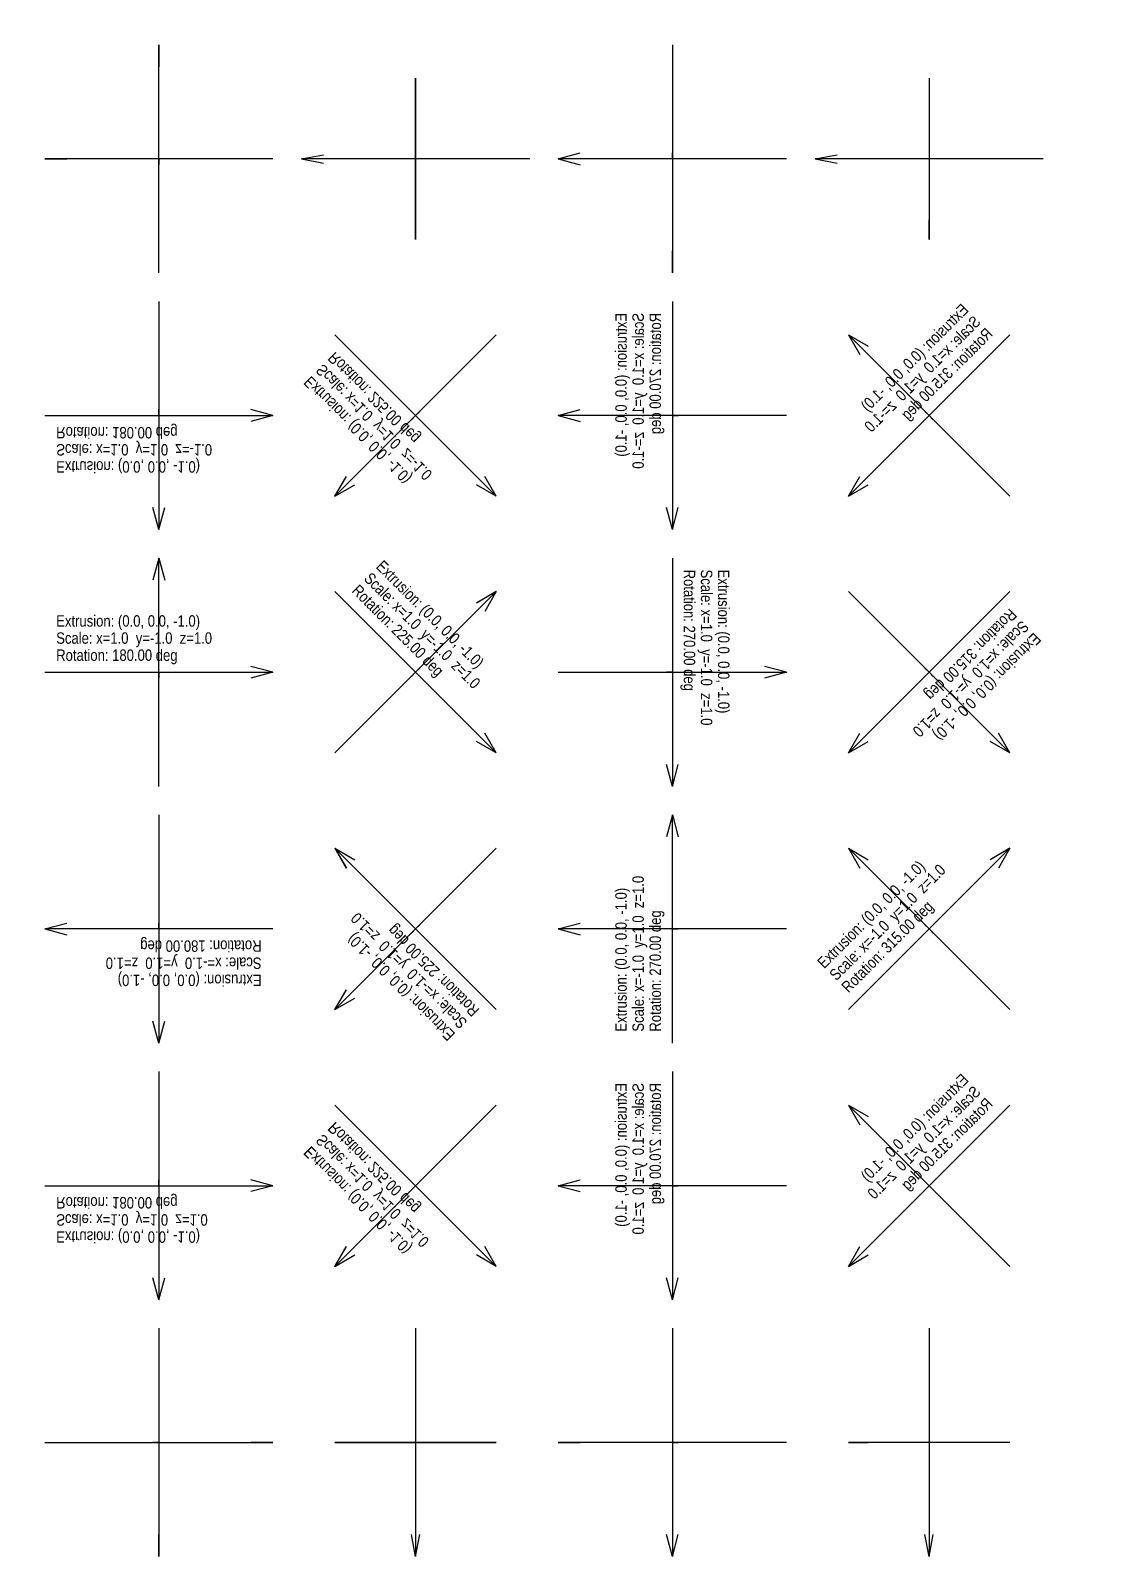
# Model space of a CAD drawing. Header units: metres. Extents: x -2 to 34, y -3 to 106.
# Drawn here: x 15.75 to 34.33, y 47.5 to 74.25 of the extents above; entities that cross this region are included whole.
import ezdxf

# ---------------------------------------------------------------- set-up
doc = ezdxf.new("R2010")
doc.units = ezdxf.units.M
for name, color, linetype in [('ARROWS', 7, 'Continuous'), ('CONFIG', 7, 'Continuous'), ('EXPLODE', 7, 'Continuous')]:
    doc.layers.add(name, color=color, linetype=linetype)
doc.styles.add('CONFIG', font='OpenSansCondensed-Light.ttf')

# ---------------------------------------------------------------- blocks, each defined once
blk = doc.blocks.new('BASE')
at = {"layer": 'ARROWS', "color": 3}
for p, q in [((0, 2), (-0.104, 1.614)), ((0, -2), (0, 2)), ((0, 2), (0.104, 1.614))]:
    blk.add_line(p, q, dxfattribs=at)
at = {"layer": 'ARROWS', "color": 1}
for p, q in [((-2, 0), (2, 0)), ((2, 0), (1.614, 0.104)), ((2, 0), (1.614, -0.104))]:
    blk.add_line(p, q, dxfattribs=at)
at = {"layer": 'ARROWS', "color": 5}
for p, q in [((0, 0, 2), (0, 0.104, 1.614)), ((0, 0, -2), (0, 0, 2)), ((0, 0, 2), (0, -0.104, 1.614))]:
    blk.add_line(p, q, dxfattribs=at)
at = {"style": 'CONFIG'}
for tag, p in [('EXTRUSION', (-1.8, 0.8)), ('SCALE', (-1.8, 0.5)), ('ROTATION', (-1.8, 0.2))]:
    blk.add_attdef(tag, p, '', height=0.2, dxfattribs=at)

msp = doc.modelspace()

# ---------------------------------------------------------------- linework, layer by layer
at = {"layer": 'EXPLODE', "color": 6}
for p, q in [((18, 70), (18, 74)), ((18, 74), (18, 73.614, -0.104)), ((18, 74), (18, 73.614, 0.104)), ((27, 74), (27, 70)), ((22.5, 70.586, 1.414), (22.5, 73.414, -1.414)), ((22.5, 73.414, -1.414), (22.5, 73.068, -1.214)), ((22.5, 73.414, -1.414), (22.5, 73.214, -1.068)), ((22.5, 73.414, 1.414), (22.5, 70.586, -1.414)), ((31.5, 73.414, 1.414), (31.5, 70.586, -1.414)), ((31.5, 73.414, -1.414), (31.5, 70.586, 1.414)), ((20, 72), (16, 72)), ((16, 72), (16.386, 72, -0.104)), ((16, 72), (16.386, 72, 0.104)), ((18, 72, -2), (18, 72.104, -1.614)), ((18, 72, 2), (18, 72, -2)), ((18, 72, -2), (18, 71.896, -1.614)), ((20.5, 72), (20.886, 72.073, 0.073)), ((24.5, 72), (20.5, 72)), ((20.5, 72), (20.886, 71.927, -0.073)), ((25, 72), (25.386, 72.104)), ((29, 72), (25, 72)), ((25, 72), (25.386, 71.896)), ((27, 72, -2), (27, 72.104, -1.614)), ((27, 72, 2), (27, 72, -2)), ((27, 72, -2), (27, 71.896, -1.614)), ((29.5, 72), (29.886, 72.073, -0.073)), ((33.5, 72), (29.5, 72)), ((29.5, 72), (29.886, 71.927, 0.073)), ((22.5, 70.586, -1.414), (22.5, 70.932, -1.214)), ((31.5, 70.586, -1.414), (31.5, 70.932, -1.214)), ((31.5, 70.586, 1.414), (31.5, 70.932, 1.214)), ((22.5, 70.586, -1.414), (22.5, 70.786, -1.068)), ((31.5, 70.586, -1.414), (31.5, 70.786, -1.068)), ((31.5, 70.586, 1.414), (31.5, 70.786, 1.068)), ((27, 70), (27, 70.386, 0.104)), ((27, 70), (27, 70.386, -0.104)), ((18, 69.5), (18, 65.5)), ((27, 69.5), (27, 65.5)), ((21.086, 68.914), (23.914, 66.086)), ((23.914, 68.914), (21.086, 66.086)), ((32.914, 68.914), (30.086, 66.086)), ((32.914, 66.086), (30.086, 68.914)), ((30.086, 68.914), (30.432, 68.714)), ((30.086, 68.914), (30.286, 68.568)), ((16, 67.5), (20, 67.5)), ((18, 67.5, 2), (18, 67.604, 1.614)), ((18, 67.5, -2), (18, 67.5, 2)), ((18, 67.5, 2), (18, 67.396, 1.614)), ((20, 67.5), (19.614, 67.604)), ((20, 67.5), (19.614, 67.396)), ((22.5, 67.5, 2), (22.427, 67.427, 1.614)), ((22.5, 67.5, 2), (22.573, 67.573, 1.614)), ((22.5, 67.5, -2), (22.5, 67.5, 2)), ((25, 67.5), (25.386, 67.604)), ((29, 67.5), (25, 67.5)), ((25, 67.5), (25.386, 67.396)), ((27, 67.5, 2), (26.896, 67.5, 1.614)), ((27, 67.5, -2), (27, 67.5, 2)), ((27, 67.5, 2), (27.104, 67.5, 1.614)), ((31.5, 67.5, 2), (31.427, 67.573, 1.614)), ((31.5, 67.5, -2), (31.5, 67.5, 2)), ((31.5, 67.5, 2), (31.573, 67.427, 1.614)), ((21.086, 66.086), (21.286, 66.432)), ((23.914, 66.086), (23.714, 66.432)), ((30.086, 66.086), (30.286, 66.432)), ((21.086, 66.086), (21.432, 66.286)), ((23.914, 66.086), (23.568, 66.286)), ((30.086, 66.086), (30.432, 66.286)), ((18, 65.5), (17.896, 65.886)), ((18, 65.5), (18.104, 65.886)), ((27, 65.5), (26.896, 65.886)), ((27, 65.5), (27.104, 65.886)), ((18, 65), (17.896, 64.614)), ((18, 61), (18, 65)), ((18, 65), (18.104, 64.614)), ((27, 65), (27, 61)), ((21.086, 64.414), (23.914, 61.586)), ((21.086, 61.586), (23.914, 64.414)), ((23.914, 64.414), (23.568, 64.214)), ((23.914, 64.414), (23.714, 64.068)), ((32.914, 64.414), (30.086, 61.586)), ((30.086, 64.414), (32.914, 61.586)), ((16, 63), (20, 63)), ((18, 63, -2), (18, 63.104, -1.614)), ((18, 63, 2), (18, 63, -2)), ((18, 63, -2), (18, 62.896, -1.614)), ((20, 63), (19.614, 63.104)), ((20, 63), (19.614, 62.896)), ((22.5, 63, -2), (22.427, 62.927, -1.614)), ((22.5, 63, -2), (22.573, 63.073, -1.614)), ((22.5, 63, 2), (22.5, 63, -2)), ((25, 63), (29, 63)), ((27, 63, -2), (26.896, 63, -1.614)), ((27, 63, 2), (27, 63, -2)), ((27, 63, -2), (27.104, 63, -1.614)), ((29, 63), (28.614, 63.104)), ((29, 63), (28.614, 62.896)), ((31.5, 63, -2), (31.427, 63.073, -1.614)), ((31.5, 63, 2), (31.5, 63, -2)), ((31.5, 63, -2), (31.573, 62.927, -1.614)), ((23.914, 61.586), (23.714, 61.932)), ((30.086, 61.586), (30.286, 61.932)), ((32.914, 61.586), (32.714, 61.932)), ((23.914, 61.586), (23.568, 61.786)), ((30.086, 61.586), (30.432, 61.786)), ((32.914, 61.586), (32.568, 61.786)), ((27, 61), (26.896, 61.386)), ((27, 61), (27.104, 61.386)), ((18, 60.5), (18, 56.5)), ((27, 60.5), (26.896, 60.114)), ((27, 56.5), (27, 60.5)), ((27, 60.5), (27.104, 60.114)), ((23.914, 57.086), (21.086, 59.914)), ((21.086, 59.914), (21.286, 59.568)), ((21.086, 59.914), (21.432, 59.714)), ((23.914, 59.914), (21.086, 57.086)), ((30.086, 57.086), (32.914, 59.914)), ((32.914, 57.086), (30.086, 59.914)), ((30.086, 59.914), (30.286, 59.568)), ((30.086, 59.914), (30.432, 59.714)), ((32.914, 59.914), (32.568, 59.714)), ((32.914, 59.914), (32.714, 59.568)), ((16, 58.5), (16.386, 58.604)), ((18, 58.5, -2), (18, 58.604, -1.614)), ((25, 58.5), (25.386, 58.604)), ((20, 58.5), (16, 58.5)), ((16, 58.5), (16.386, 58.396)), ((18, 58.5, 2), (18, 58.5, -2)), ((18, 58.5, -2), (18, 58.396, -1.614)), ((22.5, 58.5, -2), (22.427, 58.427, -1.614)), ((22.5, 58.5, -2), (22.573, 58.573, -1.614)), ((22.5, 58.5, 2), (22.5, 58.5, -2)), ((29, 58.5), (25, 58.5)), ((25, 58.5), (25.386, 58.396)), ((27, 58.5, -2), (26.896, 58.5, -1.614)), ((27, 58.5, 2), (27, 58.5, -2)), ((27, 58.5, -2), (27.104, 58.5, -1.614)), ((31.5, 58.5, -2), (31.427, 58.573, -1.614)), ((31.5, 58.5, 2), (31.5, 58.5, -2)), ((31.5, 58.5, -2), (31.573, 58.427, -1.614)), ((21.086, 57.086), (21.286, 57.432)), ((21.086, 57.086), (21.432, 57.286)), ((18, 56.5), (17.896, 56.886)), ((18, 56.5), (18.104, 56.886)), ((18, 56), (18, 52)), ((27, 56), (27, 52)), ((21.086, 55.414), (23.914, 52.586)), ((23.914, 55.414), (21.086, 52.586)), ((32.914, 55.414), (30.086, 52.586)), ((32.914, 52.586), (30.086, 55.414)), ((30.086, 55.414), (30.432, 55.214)), ((30.086, 55.414), (30.286, 55.068)), ((18, 54, -2), (18, 54.104, -1.614)), ((20, 54), (19.614, 54.104)), ((22.5, 54, -2), (22.573, 54.073, -1.614)), ((25, 54), (25.386, 54.104)), ((31.5, 54, -2), (31.427, 54.073, -1.614)), ((16, 54), (20, 54)), ((18, 54, 2), (18, 54, -2)), ((18, 54, -2), (18, 53.896, -1.614)), ((20, 54), (19.614, 53.896)), ((22.5, 54, -2), (22.427, 53.927, -1.614)), ((22.5, 54, 2), (22.5, 54, -2)), ((29, 54), (25, 54)), ((25, 54), (25.386, 53.896)), ((27, 54, -2), (26.896, 54, -1.614)), ((27, 54, 2), (27, 54, -2)), ((27, 54, -2), (27.104, 54, -1.614)), ((31.5, 54, 2), (31.5, 54, -2)), ((31.5, 54, -2), (31.573, 53.927, -1.614)), ((21.086, 52.586), (21.286, 52.932)), ((21.086, 52.586), (21.432, 52.786)), ((23.914, 52.586), (23.568, 52.786)), ((23.914, 52.586), (23.714, 52.932)), ((30.086, 52.586), (30.286, 52.932)), ((30.086, 52.586), (30.432, 52.786)), ((18, 52), (17.896, 52.386)), ((18, 52), (18.104, 52.386)), ((27, 52), (26.896, 52.386)), ((27, 52), (27.104, 52.386)), ((18, 51.5), (18, 47.5)), ((22.5, 51.5), (22.5, 47.5)), ((27, 51.5), (27, 47.5)), ((31.5, 51.5), (31.5, 47.5)), ((16, 49.5), (20, 49.5)), ((18, 49.5, -2), (17.896, 49.5, -1.614)), ((18, 49.5, 2), (18, 49.5, -2)), ((18, 49.5, -2), (18.104, 49.5, -1.614)), ((20, 49.5), (19.614, 49.5, -0.104)), ((20, 49.5), (19.614, 49.5, 0.104)), ((21.086, 49.5, 1.414), (23.914, 49.5, -1.414)), ((23.914, 49.5, 1.414), (21.086, 49.5, -1.414)), ((21.086, 49.5, -1.414), (21.286, 49.5, -1.068)), ((21.086, 49.5, -1.414), (21.432, 49.5, -1.214)), ((23.914, 49.5, -1.414), (23.568, 49.5, -1.214)), ((23.914, 49.5, -1.414), (23.714, 49.5, -1.068)), ((29, 49.5), (25, 49.5)), ((25, 49.5), (25.386, 49.5, 0.104)), ((25, 49.5), (25.386, 49.5, -0.104)), ((27, 49.5, -2), (26.896, 49.5, -1.614)), ((27, 49.5, 2), (27, 49.5, -2)), ((27, 49.5, -2), (27.104, 49.5, -1.614)), ((32.914, 49.5, 1.414), (30.086, 49.5, -1.414)), ((30.086, 49.5, -1.414), (30.286, 49.5, -1.068)), ((30.086, 49.5, -1.414), (30.432, 49.5, -1.214)), ((32.914, 49.5, -1.414), (30.086, 49.5, 1.414)), ((30.086, 49.5, 1.414), (30.432, 49.5, 1.214)), ((30.086, 49.5, 1.414), (30.286, 49.5, 1.068)), ((18, 47.5), (18, 47.886, -0.104)), ((18, 47.5), (18, 47.886, 0.104)), ((22.5, 47.5), (22.427, 47.886, -0.073)), ((22.5, 47.5), (22.573, 47.886, 0.073)), ((27, 47.5), (26.896, 47.886)), ((27, 47.5), (27.104, 47.886)), ((31.5, 47.5), (31.427, 47.886, 0.073)), ((31.5, 47.5), (31.573, 47.886, -0.073))]:
    msp.add_line(p, q, dxfattribs=at)

# ---------------------------------------------------------------- block references
at = {"layer": 'CONFIG', "extrusion": (-1, 0, 0)}
ref = msp.add_blockref('BASE', (-76.5, 0, -22.5), dxfattribs=dict(at, xscale=-1, rotation=225))
ref.add_attrib('ROTATION', 'Rotation: 225.00 deg', (77.631, -1.414, 22.5), dxfattribs={"layer": '0', "extrusion": (1, 0, 0), "height": 0.2, "rotation": 135, "style": 'CONFIG'})
ref.add_attrib('SCALE', 'Scale: x=-1.0  y=1.0  z=1.0', (77.419, -1.626, 22.5), dxfattribs={"layer": '0', "extrusion": (1, 0, 0), "height": 0.2, "rotation": 135, "style": 'CONFIG'})
ref.add_attrib('EXTRUSION', 'Extrusion: (-1.0, 0.0, 0.0)', (77.207, -1.838, 22.5), dxfattribs={"layer": '0', "extrusion": (1, 0, 0), "height": 0.2, "rotation": 135, "style": 'CONFIG'})
ref = msp.add_blockref('BASE', (-76.5, 0, -31.5), dxfattribs=dict(at, xscale=-1, rotation=315))
ref.add_attrib('ROTATION', 'Rotation: 315.00 deg', (75.086, -1.131, 31.5), dxfattribs={"layer": '0', "extrusion": (1, 0, 0), "height": 0.2, "rotation": 45, "style": 'CONFIG'})
ref.add_attrib('SCALE', 'Scale: x=-1.0  y=1.0  z=1.0', (74.874, -0.919, 31.5), dxfattribs={"layer": '0', "extrusion": (1, 0, 0), "height": 0.2, "rotation": 45, "style": 'CONFIG'})
ref.add_attrib('EXTRUSION', 'Extrusion: (-1.0, 0.0, 0.0)', (74.662, -0.707, 31.5), dxfattribs={"layer": '0', "extrusion": (1, 0, 0), "height": 0.2, "rotation": 45, "style": 'CONFIG'})
ref = msp.add_blockref('BASE', (-72, 0, -22.5), dxfattribs=dict(at, rotation=225))
ref.add_attrib('ROTATION', 'Rotation: 225.00 deg', (-70.586, 1.131, -22.5), dxfattribs={"layer": '0', "extrusion": (-1, 0, 0), "height": 0.2, "rotation": -135, "style": 'CONFIG'})
ref.add_attrib('SCALE', 'Scale: x=1.0  y=1.0  z=1.0', (-70.374, 0.919, -22.5), dxfattribs={"layer": '0', "extrusion": (-1, 0, 0), "height": 0.2, "rotation": -135, "style": 'CONFIG'})
ref.add_attrib('EXTRUSION', 'Extrusion: (-1.0, 0.0, 0.0)', (-70.162, 0.707, -22.5), dxfattribs={"layer": '0', "extrusion": (-1, 0, 0), "height": 0.2, "rotation": -135, "style": 'CONFIG'})
ref = msp.add_blockref('BASE', (-72, 0, -31.5), dxfattribs=dict(at, rotation=315))
ref.add_attrib('ROTATION', 'Rotation: 315.00 deg', (-73.131, 1.414, -31.5), dxfattribs={"layer": '0', "extrusion": (-1, 0, 0), "height": 0.2, "rotation": -45, "style": 'CONFIG'})
ref.add_attrib('SCALE', 'Scale: x=1.0  y=1.0  z=1.0', (-72.919, 1.626, -31.5), dxfattribs={"layer": '0', "extrusion": (-1, 0, 0), "height": 0.2, "rotation": -45, "style": 'CONFIG'})
ref.add_attrib('EXTRUSION', 'Extrusion: (-1.0, 0.0, 0.0)', (-72.707, 1.838, -31.5), dxfattribs={"layer": '0', "extrusion": (-1, 0, 0), "height": 0.2, "rotation": -45, "style": 'CONFIG'})
ref = msp.add_blockref('BASE', (-72, 0, -18), dxfattribs=dict(at, rotation=180))
ref.add_attrib('ROTATION', 'Rotation: 180.00 deg', (-70.2, -0.2, -18), dxfattribs={"layer": '0', "extrusion": (-1, 0, 0), "height": 0.2, "rotation": 180, "style": 'CONFIG'})
ref.add_attrib('SCALE', 'Scale: x=1.0  y=1.0  z=1.0', (-70.2, -0.5, -18), dxfattribs={"layer": '0', "extrusion": (-1, 0, 0), "height": 0.2, "rotation": 180, "style": 'CONFIG'})
ref.add_attrib('EXTRUSION', 'Extrusion: (-1.0, 0.0, 0.0)', (-70.2, -0.8, -18), dxfattribs={"layer": '0', "extrusion": (-1, 0, 0), "height": 0.2, "rotation": 180, "style": 'CONFIG'})
ref = msp.add_blockref('BASE', (-72, 0, -27), dxfattribs=dict(at, rotation=270))
ref.add_attrib('ROTATION', 'Rotation: 270.00 deg', (-71.8, 1.8, -27), dxfattribs={"layer": '0', "extrusion": (-1, 0, 0), "height": 0.2, "rotation": -90, "style": 'CONFIG'})
ref.add_attrib('SCALE', 'Scale: x=1.0  y=1.0  z=1.0', (-71.5, 1.8, -27), dxfattribs={"layer": '0', "extrusion": (-1, 0, 0), "height": 0.2, "rotation": -90, "style": 'CONFIG'})
ref.add_attrib('EXTRUSION', 'Extrusion: (-1.0, 0.0, 0.0)', (-71.2, 1.8, -27), dxfattribs={"layer": '0', "extrusion": (-1, 0, 0), "height": 0.2, "rotation": -90, "style": 'CONFIG'})
at = {"layer": 'CONFIG', "extrusion": (0, 0, -1)}
ref = msp.add_blockref('BASE', (-13.5, 67.5), dxfattribs=dict(at, zscale=-1, rotation=135))
ref.add_attrib('ROTATION', 'Rotation: 135.00 deg', (-12.369, 66.086), dxfattribs={"layer": '0', "extrusion": (0, 0, -1), "height": 0.2, "rotation": 135, "style": 'CONFIG'})
ref.add_attrib('SCALE', 'Scale: x=1.0  y=1.0  z=-1.0', (-12.581, 65.874), dxfattribs={"layer": '0', "extrusion": (0, 0, -1), "height": 0.2, "rotation": 135, "style": 'CONFIG'})
ref.add_attrib('EXTRUSION', 'Extrusion: (0.0, 0.0, -1.0)', (-12.793, 65.662), dxfattribs={"layer": '0', "extrusion": (0, 0, -1), "height": 0.2, "rotation": 135, "style": 'CONFIG'})
ref = msp.add_blockref('BASE', (-22.5, 67.5), dxfattribs=dict(at, zscale=-1, rotation=225))
ref.add_attrib('ROTATION', 'Rotation: 225.00 deg', (-21.086, 68.631), dxfattribs={"layer": '0', "extrusion": (0, 0, -1), "height": 0.2, "rotation": -135, "style": 'CONFIG'})
ref.add_attrib('SCALE', 'Scale: x=1.0  y=1.0  z=-1.0', (-20.874, 68.419), dxfattribs={"layer": '0', "extrusion": (0, 0, -1), "height": 0.2, "rotation": -135, "style": 'CONFIG'})
ref.add_attrib('EXTRUSION', 'Extrusion: (0.0, 0.0, -1.0)', (-20.662, 68.207), dxfattribs={"layer": '0', "extrusion": (0, 0, -1), "height": 0.2, "rotation": -135, "style": 'CONFIG'})
ref = msp.add_blockref('BASE', (-31.5, 67.5), dxfattribs=dict(at, zscale=-1, rotation=315))
ref.add_attrib('ROTATION', 'Rotation: 315.00 deg', (-32.631, 68.914), dxfattribs={"layer": '0', "extrusion": (0, 0, -1), "height": 0.2, "rotation": -45, "style": 'CONFIG'})
ref.add_attrib('SCALE', 'Scale: x=1.0  y=1.0  z=-1.0', (-32.419, 69.126), dxfattribs={"layer": '0', "extrusion": (0, 0, -1), "height": 0.2, "rotation": -45, "style": 'CONFIG'})
ref.add_attrib('EXTRUSION', 'Extrusion: (0.0, 0.0, -1.0)', (-32.207, 69.338), dxfattribs={"layer": '0', "extrusion": (0, 0, -1), "height": 0.2, "rotation": -45, "style": 'CONFIG'})
ref = msp.add_blockref('BASE', (-18, 67.5), dxfattribs=dict(at, zscale=-1, rotation=180))
ref.add_attrib('ROTATION', 'Rotation: 180.00 deg', (-16.2, 67.3), dxfattribs={"layer": '0', "extrusion": (0, 0, -1), "height": 0.2, "rotation": 180, "style": 'CONFIG'})
ref.add_attrib('SCALE', 'Scale: x=1.0  y=1.0  z=-1.0', (-16.2, 67), dxfattribs={"layer": '0', "extrusion": (0, 0, -1), "height": 0.2, "rotation": 180, "style": 'CONFIG'})
ref.add_attrib('EXTRUSION', 'Extrusion: (0.0, 0.0, -1.0)', (-16.2, 66.7), dxfattribs={"layer": '0', "extrusion": (0, 0, -1), "height": 0.2, "rotation": 180, "style": 'CONFIG'})
ref = msp.add_blockref('BASE', (-27, 67.5), dxfattribs=dict(at, zscale=-1, rotation=270))
ref.add_attrib('ROTATION', 'Rotation: 270.00 deg', (-26.8, 69.3), dxfattribs={"layer": '0', "extrusion": (0, 0, -1), "height": 0.2, "rotation": -90, "style": 'CONFIG'})
ref.add_attrib('SCALE', 'Scale: x=1.0  y=1.0  z=-1.0', (-26.5, 69.3), dxfattribs={"layer": '0', "extrusion": (0, 0, -1), "height": 0.2, "rotation": -90, "style": 'CONFIG'})
ref.add_attrib('EXTRUSION', 'Extrusion: (0.0, 0.0, -1.0)', (-26.2, 69.3), dxfattribs={"layer": '0', "extrusion": (0, 0, -1), "height": 0.2, "rotation": -90, "style": 'CONFIG'})
ref = msp.add_blockref('BASE', (-13.5, 63), dxfattribs=dict(at, yscale=-1, rotation=135))
ref.add_attrib('ROTATION', 'Rotation: 135.00 deg', (12.086, 61.869), dxfattribs={"layer": '0', "height": 0.2, "rotation": 45, "style": 'CONFIG'})
ref.add_attrib('SCALE', 'Scale: x=1.0  y=-1.0  z=1.0', (11.874, 62.081), dxfattribs={"layer": '0', "height": 0.2, "rotation": 45, "style": 'CONFIG'})
ref.add_attrib('EXTRUSION', 'Extrusion: (0.0, 0.0, -1.0)', (11.662, 62.293), dxfattribs={"layer": '0', "height": 0.2, "rotation": 45, "style": 'CONFIG'})
ref = msp.add_blockref('BASE', (-22.5, 63), dxfattribs=dict(at, yscale=-1, rotation=225))
ref.add_attrib('ROTATION', 'Rotation: 225.00 deg', (21.369, 64.414), dxfattribs={"layer": '0', "height": 0.2, "rotation": -45, "style": 'CONFIG'})
ref.add_attrib('SCALE', 'Scale: x=1.0  y=-1.0  z=1.0', (21.581, 64.626), dxfattribs={"layer": '0', "height": 0.2, "rotation": -45, "style": 'CONFIG'})
ref.add_attrib('EXTRUSION', 'Extrusion: (0.0, 0.0, -1.0)', (21.793, 64.838), dxfattribs={"layer": '0', "height": 0.2, "rotation": -45, "style": 'CONFIG'})
ref = msp.add_blockref('BASE', (-31.5, 63), dxfattribs=dict(at, yscale=-1, rotation=315))
ref.add_attrib('ROTATION', 'Rotation: 315.00 deg', (32.914, 64.131), dxfattribs={"layer": '0', "height": 0.2, "rotation": -135, "style": 'CONFIG'})
ref.add_attrib('SCALE', 'Scale: x=1.0  y=-1.0  z=1.0', (33.126, 63.919), dxfattribs={"layer": '0', "height": 0.2, "rotation": -135, "style": 'CONFIG'})
ref.add_attrib('EXTRUSION', 'Extrusion: (0.0, 0.0, -1.0)', (33.338, 63.707), dxfattribs={"layer": '0', "height": 0.2, "rotation": -135, "style": 'CONFIG'})
ref = msp.add_blockref('BASE', (-18, 63), dxfattribs=dict(at, yscale=-1, rotation=180))
ref.add_attrib('ROTATION', 'Rotation: 180.00 deg', (16.2, 63.2), dxfattribs={"layer": '0', "height": 0.2, "style": 'CONFIG'})
ref.add_attrib('SCALE', 'Scale: x=1.0  y=-1.0  z=1.0', (16.2, 63.5), dxfattribs={"layer": '0', "height": 0.2, "style": 'CONFIG'})
ref.add_attrib('EXTRUSION', 'Extrusion: (0.0, 0.0, -1.0)', (16.2, 63.8), dxfattribs={"layer": '0', "height": 0.2, "style": 'CONFIG'})
ref = msp.add_blockref('BASE', (-27, 63), dxfattribs=dict(at, yscale=-1, rotation=270))
ref.add_attrib('ROTATION', 'Rotation: 270.00 deg', (27.2, 64.8), dxfattribs={"layer": '0', "height": 0.2, "rotation": -90, "style": 'CONFIG'})
ref.add_attrib('SCALE', 'Scale: x=1.0  y=-1.0  z=1.0', (27.5, 64.8), dxfattribs={"layer": '0', "height": 0.2, "rotation": -90, "style": 'CONFIG'})
ref.add_attrib('EXTRUSION', 'Extrusion: (0.0, 0.0, -1.0)', (27.8, 64.8), dxfattribs={"layer": '0', "height": 0.2, "rotation": -90, "style": 'CONFIG'})
ref = msp.add_blockref('BASE', (-13.5, 58.5), dxfattribs=dict(at, xscale=-1, rotation=135))
ref.add_attrib('ROTATION', 'Rotation: 135.00 deg', (14.914, 59.631), dxfattribs={"layer": '0', "height": 0.2, "rotation": -135, "style": 'CONFIG'})
ref.add_attrib('SCALE', 'Scale: x=-1.0  y=1.0  z=1.0', (15.126, 59.419), dxfattribs={"layer": '0', "height": 0.2, "rotation": -135, "style": 'CONFIG'})
ref.add_attrib('EXTRUSION', 'Extrusion: (0.0, 0.0, -1.0)', (15.338, 59.207), dxfattribs={"layer": '0', "height": 0.2, "rotation": -135, "style": 'CONFIG'})
ref = msp.add_blockref('BASE', (-22.5, 58.5), dxfattribs=dict(at, xscale=-1, rotation=225))
ref.add_attrib('ROTATION', 'Rotation: 225.00 deg', (23.631, 57.086), dxfattribs={"layer": '0', "height": 0.2, "rotation": 135, "style": 'CONFIG'})
ref.add_attrib('SCALE', 'Scale: x=-1.0  y=1.0  z=1.0', (23.419, 56.874), dxfattribs={"layer": '0', "height": 0.2, "rotation": 135, "style": 'CONFIG'})
ref.add_attrib('EXTRUSION', 'Extrusion: (0.0, 0.0, -1.0)', (23.207, 56.662), dxfattribs={"layer": '0', "height": 0.2, "rotation": 135, "style": 'CONFIG'})
ref = msp.add_blockref('BASE', (-31.5, 58.5), dxfattribs=dict(at, xscale=-1, rotation=315))
ref.add_attrib('ROTATION', 'Rotation: 315.00 deg', (30.086, 57.369), dxfattribs={"layer": '0', "height": 0.2, "rotation": 45, "style": 'CONFIG'})
ref.add_attrib('SCALE', 'Scale: x=-1.0  y=1.0  z=1.0', (29.874, 57.581), dxfattribs={"layer": '0', "height": 0.2, "rotation": 45, "style": 'CONFIG'})
ref.add_attrib('EXTRUSION', 'Extrusion: (0.0, 0.0, -1.0)', (29.662, 57.793), dxfattribs={"layer": '0', "height": 0.2, "rotation": 45, "style": 'CONFIG'})
ref = msp.add_blockref('BASE', (-18, 58.5), dxfattribs=dict(at, xscale=-1, rotation=180))
ref.add_attrib('ROTATION', 'Rotation: 180.00 deg', (19.8, 58.3), dxfattribs={"layer": '0', "height": 0.2, "rotation": -180, "style": 'CONFIG'})
ref.add_attrib('SCALE', 'Scale: x=-1.0  y=1.0  z=1.0', (19.8, 58), dxfattribs={"layer": '0', "height": 0.2, "rotation": -180, "style": 'CONFIG'})
ref.add_attrib('EXTRUSION', 'Extrusion: (0.0, 0.0, -1.0)', (19.8, 57.7), dxfattribs={"layer": '0', "height": 0.2, "rotation": -180, "style": 'CONFIG'})
ref = msp.add_blockref('BASE', (-27, 58.5), dxfattribs=dict(at, xscale=-1, rotation=270))
ref.add_attrib('ROTATION', 'Rotation: 270.00 deg', (26.8, 56.7), dxfattribs={"layer": '0', "height": 0.2, "rotation": 90, "style": 'CONFIG'})
ref.add_attrib('SCALE', 'Scale: x=-1.0  y=1.0  z=1.0', (26.5, 56.7), dxfattribs={"layer": '0', "height": 0.2, "rotation": 90, "style": 'CONFIG'})
ref.add_attrib('EXTRUSION', 'Extrusion: (0.0, 0.0, -1.0)', (26.2, 56.7), dxfattribs={"layer": '0', "height": 0.2, "rotation": 90, "style": 'CONFIG'})
ref = msp.add_blockref('BASE', (-13.5, 54), dxfattribs=dict(at, rotation=135))
ref.add_attrib('ROTATION', 'Rotation: 135.00 deg', (-12.369, 52.586), dxfattribs={"layer": '0', "extrusion": (0, 0, -1), "height": 0.2, "rotation": 135, "style": 'CONFIG'})
ref.add_attrib('SCALE', 'Scale: x=1.0  y=1.0  z=1.0', (-12.581, 52.374), dxfattribs={"layer": '0', "extrusion": (0, 0, -1), "height": 0.2, "rotation": 135, "style": 'CONFIG'})
ref.add_attrib('EXTRUSION', 'Extrusion: (0.0, 0.0, -1.0)', (-12.793, 52.162), dxfattribs={"layer": '0', "extrusion": (0, 0, -1), "height": 0.2, "rotation": 135, "style": 'CONFIG'})
ref = msp.add_blockref('BASE', (-22.5, 54), dxfattribs=dict(at, rotation=225))
ref.add_attrib('ROTATION', 'Rotation: 225.00 deg', (-21.086, 55.131), dxfattribs={"layer": '0', "extrusion": (0, 0, -1), "height": 0.2, "rotation": -135, "style": 'CONFIG'})
ref.add_attrib('SCALE', 'Scale: x=1.0  y=1.0  z=1.0', (-20.874, 54.919), dxfattribs={"layer": '0', "extrusion": (0, 0, -1), "height": 0.2, "rotation": -135, "style": 'CONFIG'})
ref.add_attrib('EXTRUSION', 'Extrusion: (0.0, 0.0, -1.0)', (-20.662, 54.707), dxfattribs={"layer": '0', "extrusion": (0, 0, -1), "height": 0.2, "rotation": -135, "style": 'CONFIG'})
ref = msp.add_blockref('BASE', (-31.5, 54), dxfattribs=dict(at, rotation=315))
ref.add_attrib('ROTATION', 'Rotation: 315.00 deg', (-32.631, 55.414), dxfattribs={"layer": '0', "extrusion": (0, 0, -1), "height": 0.2, "rotation": -45, "style": 'CONFIG'})
ref.add_attrib('SCALE', 'Scale: x=1.0  y=1.0  z=1.0', (-32.419, 55.626), dxfattribs={"layer": '0', "extrusion": (0, 0, -1), "height": 0.2, "rotation": -45, "style": 'CONFIG'})
ref.add_attrib('EXTRUSION', 'Extrusion: (0.0, 0.0, -1.0)', (-32.207, 55.838), dxfattribs={"layer": '0', "extrusion": (0, 0, -1), "height": 0.2, "rotation": -45, "style": 'CONFIG'})
ref = msp.add_blockref('BASE', (-18, 54), dxfattribs=dict(at, rotation=180))
ref.add_attrib('ROTATION', 'Rotation: 180.00 deg', (-16.2, 53.8), dxfattribs={"layer": '0', "extrusion": (0, 0, -1), "height": 0.2, "rotation": 180, "style": 'CONFIG'})
ref.add_attrib('SCALE', 'Scale: x=1.0  y=1.0  z=1.0', (-16.2, 53.5), dxfattribs={"layer": '0', "extrusion": (0, 0, -1), "height": 0.2, "rotation": 180, "style": 'CONFIG'})
ref.add_attrib('EXTRUSION', 'Extrusion: (0.0, 0.0, -1.0)', (-16.2, 53.2), dxfattribs={"layer": '0', "extrusion": (0, 0, -1), "height": 0.2, "rotation": 180, "style": 'CONFIG'})
ref = msp.add_blockref('BASE', (-27, 54), dxfattribs=dict(at, rotation=270))
ref.add_attrib('ROTATION', 'Rotation: 270.00 deg', (-26.8, 55.8), dxfattribs={"layer": '0', "extrusion": (0, 0, -1), "height": 0.2, "rotation": -90, "style": 'CONFIG'})
ref.add_attrib('SCALE', 'Scale: x=1.0  y=1.0  z=1.0', (-26.5, 55.8), dxfattribs={"layer": '0', "extrusion": (0, 0, -1), "height": 0.2, "rotation": -90, "style": 'CONFIG'})
ref.add_attrib('EXTRUSION', 'Extrusion: (0.0, 0.0, -1.0)', (-26.2, 55.8), dxfattribs={"layer": '0', "extrusion": (0, 0, -1), "height": 0.2, "rotation": -90, "style": 'CONFIG'})
at = {"layer": 'CONFIG', "extrusion": (0, 1, 0)}
ref = msp.add_blockref('BASE', (-13.5, 0, 49.5), dxfattribs=dict(at, zscale=-1, rotation=135))
ref.add_attrib('ROTATION', 'Rotation: 135.00 deg', (-12.369, -1.414, 49.5), dxfattribs={"layer": '0', "extrusion": (0, 1, 0), "height": 0.2, "rotation": 135, "style": 'CONFIG'})
ref.add_attrib('SCALE', 'Scale: x=1.0  y=1.0  z=-1.0', (-12.581, -1.626, 49.5), dxfattribs={"layer": '0', "extrusion": (0, 1, 0), "height": 0.2, "rotation": 135, "style": 'CONFIG'})
ref.add_attrib('EXTRUSION', 'Extrusion: (0.0, 1.0, 0.0)', (-12.793, -1.838, 49.5), dxfattribs={"layer": '0', "extrusion": (0, 1, 0), "height": 0.2, "rotation": 135, "style": 'CONFIG'})
ref = msp.add_blockref('BASE', (-18, 0, 49.5), dxfattribs=dict(at, zscale=-1, rotation=180))
ref.add_attrib('ROTATION', 'Rotation: 180.00 deg', (-16.2, -0.2, 49.5), dxfattribs={"layer": '0', "extrusion": (0, 1, 0), "height": 0.2, "rotation": 180, "style": 'CONFIG'})
ref.add_attrib('SCALE', 'Scale: x=1.0  y=1.0  z=-1.0', (-16.2, -0.5, 49.5), dxfattribs={"layer": '0', "extrusion": (0, 1, 0), "height": 0.2, "rotation": 180, "style": 'CONFIG'})
ref.add_attrib('EXTRUSION', 'Extrusion: (0.0, 1.0, 0.0)', (-16.2, -0.8, 49.5), dxfattribs={"layer": '0', "extrusion": (0, 1, 0), "height": 0.2, "rotation": 180, "style": 'CONFIG'})
ref = msp.add_blockref('BASE', (-22.5, 0, 49.5), dxfattribs=dict(at, zscale=-1, rotation=225))
ref.add_attrib('ROTATION', 'Rotation: 225.00 deg', (-21.086, 1.131, 49.5), dxfattribs={"layer": '0', "extrusion": (0, 1, 0), "height": 0.2, "rotation": -135, "style": 'CONFIG'})
ref.add_attrib('SCALE', 'Scale: x=1.0  y=1.0  z=-1.0', (-20.874, 0.919, 49.5), dxfattribs={"layer": '0', "extrusion": (0, 1, 0), "height": 0.2, "rotation": -135, "style": 'CONFIG'})
ref.add_attrib('EXTRUSION', 'Extrusion: (0.0, 1.0, 0.0)', (-20.662, 0.707, 49.5), dxfattribs={"layer": '0', "extrusion": (0, 1, 0), "height": 0.2, "rotation": -135, "style": 'CONFIG'})
ref = msp.add_blockref('BASE', (-27, 0, 49.5), dxfattribs=dict(at, zscale=-1, rotation=270))
ref.add_attrib('ROTATION', 'Rotation: 270.00 deg', (-26.8, 1.8, 49.5), dxfattribs={"layer": '0', "extrusion": (0, 1, 0), "height": 0.2, "rotation": -90, "style": 'CONFIG'})
ref.add_attrib('SCALE', 'Scale: x=1.0  y=1.0  z=-1.0', (-26.5, 1.8, 49.5), dxfattribs={"layer": '0', "extrusion": (0, 1, 0), "height": 0.2, "rotation": -90, "style": 'CONFIG'})
ref.add_attrib('EXTRUSION', 'Extrusion: (0.0, 1.0, 0.0)', (-26.2, 1.8, 49.5), dxfattribs={"layer": '0', "extrusion": (0, 1, 0), "height": 0.2, "rotation": -90, "style": 'CONFIG'})
ref = msp.add_blockref('BASE', (-31.5, 0, 49.5), dxfattribs=dict(at, zscale=-1, rotation=315))
ref.add_attrib('ROTATION', 'Rotation: 315.00 deg', (-32.631, 1.414, 49.5), dxfattribs={"layer": '0', "extrusion": (0, 1, 0), "height": 0.2, "rotation": -45, "style": 'CONFIG'})
ref.add_attrib('SCALE', 'Scale: x=1.0  y=1.0  z=-1.0', (-32.419, 1.626, 49.5), dxfattribs={"layer": '0', "extrusion": (0, 1, 0), "height": 0.2, "rotation": -45, "style": 'CONFIG'})
ref.add_attrib('EXTRUSION', 'Extrusion: (0.0, 1.0, 0.0)', (-32.207, 1.838, 49.5), dxfattribs={"layer": '0', "extrusion": (0, 1, 0), "height": 0.2, "rotation": -45, "style": 'CONFIG'})

doc.saveas('drawing.dxf')
